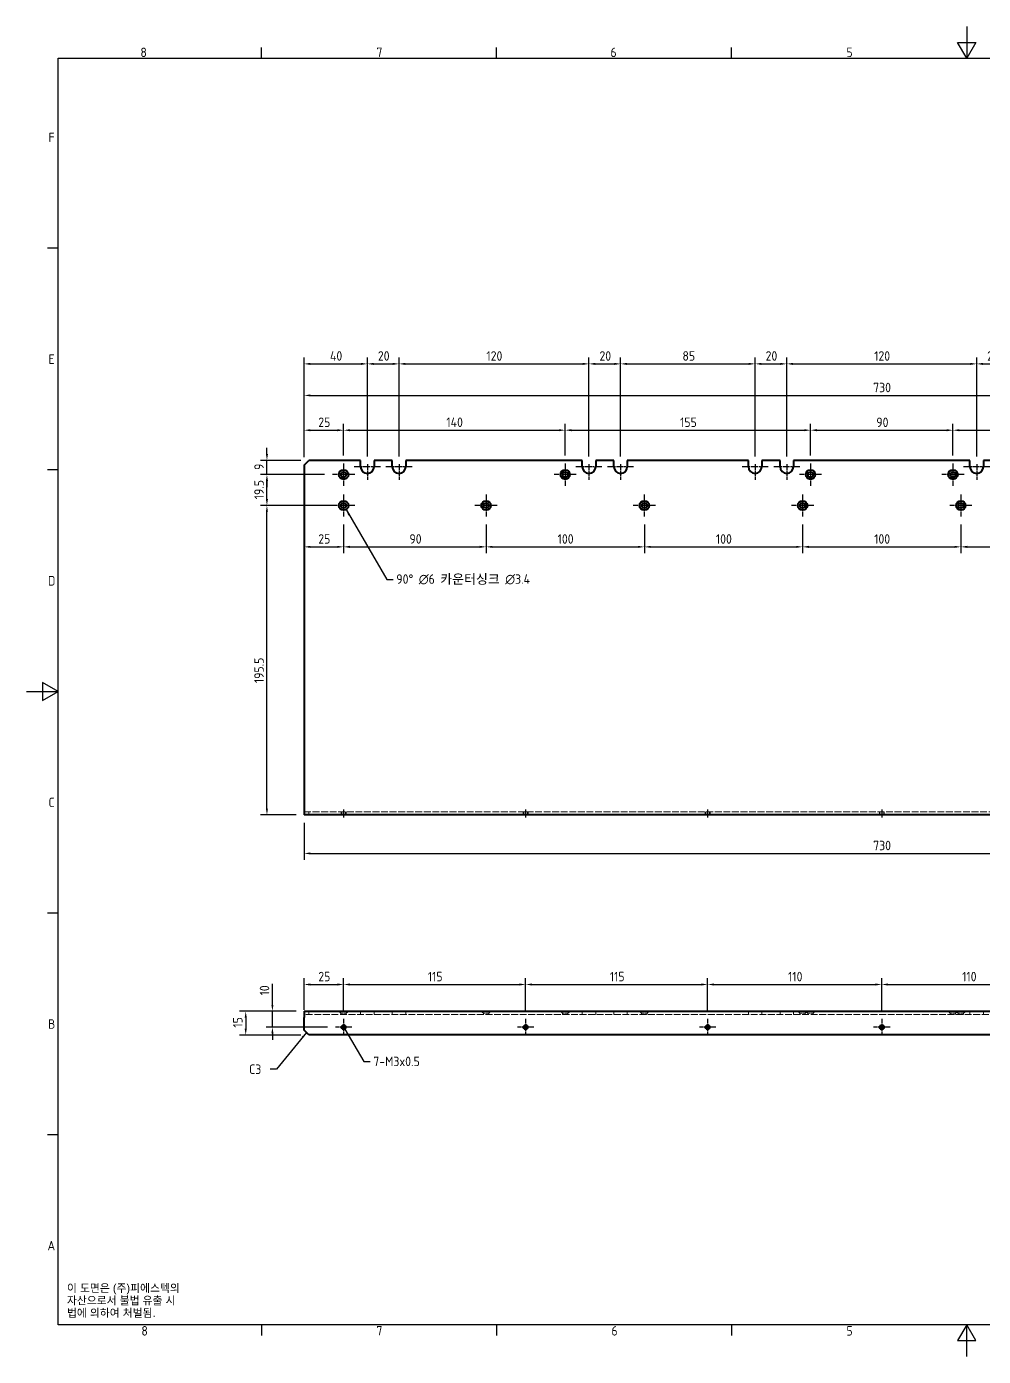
# Model space of a CAD drawing. Header units: millimetres. Extents: x 0 to 1188, y 0 to 840.
# Drawn here: x 0 to 605, y 0 to 840 of the extents above; entities that cross this region are included whole.
import ezdxf

# ---------------------------------------------------------------- set-up
doc = ezdxf.new("R2010")
doc.units = ezdxf.units.MM
doc.header["$LTSCALE"] = 2
doc.linetypes.add('CHAIN', pattern=[0.3543, 0.2362, -0.0295, 0.0591, -0.0295])
doc.linetypes.add('DASHED', pattern=[0.2067, 0.1654, -0.0413])
doc.layers.get('0').update_dxf_attribs({"color": 3, "lineweight": 25})
for name, color, linetype, lineweight in [('가려진 것(ISO)', 2, 'DASHED', 18), ('가시적인 것(ISO)', 3, 'Continuous', 40), ('가시적인 좁은 것(ISO)', 3, 'Continuous', 35), ('경계(ISO)', 7, 'Continuous', 25), ('기호(ISO)', 5, 'Continuous', 25), ('중심 표식(ISO)', 1, 'Continuous', 25), ('중심선(ISO)', 1, 'Continuous', 25), ('치수(ISO)', 2, 'Continuous', 25)]:
    doc.layers.add(name, color=color, linetype=linetype, lineweight=lineweight)
doc.styles.add('문자 텍스트_M2B', font='isocp.shx')
doc.styles.add('문자 텍스트_PSTEK_POSCO', font='isocp.shx')
doc.styles.add('치수 텍스트_PSTEK_POSCO', font='isocp.shx')
doc.dimstyles.new('치수_PSTEK_POSCO', dxfattribs={"dimscale": 2, "dimtxt": 3, "dimasz": 2, "dimexe": 2, "dimexo": 2.5, "dimgap": 1, "dimtad": 1, "dimrnd": 1e-08, "dimdsep": 46, "dimtxsty": '치수 텍스트_PSTEK_POSCO', "dimcen": 0.09, "dimdle": 10, "dimclrd": 7, "dimclre": 7, "dimclrt": 2, "dimadec": 1, "dimazin": 2, "dimtfac": 1, "dimtmove": 0, "dimatfit": 3, "dimfxl": 0, "dimtolj": 1, "dimlwd": -1, "dimlwe": -1, "dimarcsym": 0})
doc.dimstyles.new('치수_PSTEK_POSCO$7', dxfattribs={"dimscale": 2, "dimtxt": 3, "dimasz": 2, "dimexe": 2, "dimexo": 2.5, "dimgap": 1, "dimtad": 1, "dimrnd": 1e-08, "dimdsep": 46, "dimtxsty": '치수 텍스트_PSTEK_POSCO', "dimcen": 0.09, "dimdle": 10, "dimclrd": 7, "dimclre": 7, "dimclrt": 2, "dimadec": 1, "dimazin": 2, "dimtfac": 1, "dimtmove": 0, "dimatfit": 3, "dimfxl": 0, "dimtolj": 1, "dimlwd": -1, "dimlwe": -1, "dimarcsym": 0})

# ---------------------------------------------------------------- blocks, each defined once
blk = doc.blocks.new('경계 Default Border')
at = {"layer": '경계(ISO)'}
for p, q in [((74.25, 410), (74.25, 413.4)), ((148.5, 410), (148.5, 413.4)), ((222.75, 410), (222.75, 413.4)), ((10, 350), (6.6, 350)), ((10, 280), (6.6, 280)), ((10, 140), (6.6, 140)), ((10, 70), (6.6, 70)), ((74.25, 10), (74.25, 6.6)), ((148.5, 10), (148.5, 6.6)), ((222.75, 10), (222.75, 6.6))]:
    blk.add_line(p, q, dxfattribs=at)
at = {"layer": '경계(ISO)', "flags": 128}
for points in [[(297, 420), (297, 410), (294.11, 415), (299.89, 415), (297, 410)], [(10, 10), (10, 410), (584, 410), (584, 10), (10, 10)], [(0, 210), (10, 210), (5, 212.89), (5, 207.11), (10, 210)], [(297, 0), (297, 10), (294.11, 5), (299.89, 5), (297, 10)]]:
    blk.add_lwpolyline(points, dxfattribs=at)
at = {"layer": '경계(ISO)', "color": 2, "char_height": 3, "attachment_point": 7, "style": '문자 텍스트_M2B'}
for s, insert in [('8', (35.96, 410.37)), ('7', (110.52, 410.39)), ('6', (184.46, 410.37)), ('5', (259.02, 410.37)), ('F', (6.93, 383.5)), ('E', (6.93, 313.47)), ('D', (6.77, 243.47)), ('C', (6.93, 173.47)), ('B', (6.77, 103.47)), ('A', (6.6, 33.49)), ('8', (36.27, 6.57)), ('7', (110.52, 6.59)), ('6', (184.77, 6.57)), ('5', (259.02, 6.57))]:
    blk.add_mtext(s, dxfattribs=dict(at, insert=insert))
blk = doc.blocks.new('*D22')
at = {"layer": 'Defpoints', "color": 0, "transparency": 16777216}
for p in [(151.86, 537.5), (200.33, 537.5), (175.33, 342)]:
    blk.add_point(p, dxfattribs=at)
at = {"layer": '치수(ISO)', "color": 7, "transparency": 16777216}
for p, q in [((195.33, 537.5), (147.86, 537.5)), ((151.86, 346), (151.86, 533.5)), ((170.33, 342), (147.86, 342))]:
    blk.add_line(p, q, dxfattribs=at)
for points in [[(151.19, 533.5), (152.52, 533.5), (151.86, 537.5)], [(151.19, 346), (152.52, 346), (151.86, 342)]]:
    blk.add_solid(points, dxfattribs=at)
at = {"layer": '치수(ISO)', "color": 2, "transparency": 16777216, "insert": (146.86, 425.29), "char_height": 6, "attachment_point": 4, "rotation": 90, "style": '치수 텍스트_PSTEK_POSCO'}
blk.add_mtext('\\A1;195.5', dxfattribs=at)
blk = doc.blocks.new('*D23')
at = {"layer": 'Defpoints', "color": 0, "transparency": 16777216}
for p in [(151.86, 557), (193.33, 557), (200.33, 537.5)]:
    blk.add_point(p, dxfattribs=at)
at = {"layer": '치수(ISO)', "color": 7, "transparency": 16777216}
for p, q in [((188.33, 557), (147.86, 557)), ((151.86, 541.5), (151.86, 553)), ((195.33, 537.5), (147.86, 537.5))]:
    blk.add_line(p, q, dxfattribs=at)
for points in [[(151.19, 553), (152.52, 553), (151.86, 557)], [(151.19, 541.5), (152.52, 541.5), (151.86, 537.5)]]:
    blk.add_solid(points, dxfattribs=at)
at = {"layer": '치수(ISO)', "color": 2, "transparency": 16777216, "insert": (146.86, 541.43), "char_height": 6, "attachment_point": 4, "rotation": 90, "style": '치수 텍스트_PSTEK_POSCO'}
blk.add_mtext('\\A1;19.5', dxfattribs=at)
blk = doc.blocks.new('*D24')
at = {"layer": 'Defpoints', "color": 0, "transparency": 16777216}
for p in [(151.86, 566), (178.33, 566), (193.33, 557)]:
    blk.add_point(p, dxfattribs=at)
at = {"layer": '치수(ISO)', "color": 7, "transparency": 16777216}
for p, q in [((151.86, 570), (151.86, 574)), ((173.33, 566), (147.86, 566)), ((151.86, 557), (151.86, 566)), ((188.33, 557), (147.86, 557)), ((151.86, 553), (151.86, 549))]:
    blk.add_line(p, q, dxfattribs=at)
for points in [[(151.19, 570), (152.52, 570), (151.86, 566)], [(151.19, 553), (152.52, 553), (151.86, 557)]]:
    blk.add_solid(points, dxfattribs=at)
at = {"layer": '치수(ISO)', "color": 2, "transparency": 16777216, "insert": (146.86, 559.97), "char_height": 6, "attachment_point": 4, "rotation": 90, "style": '치수 텍스트_PSTEK_POSCO'}
blk.add_mtext('\\A1;9', dxfattribs=at)
blk = doc.blocks.new('*D25')
at = {"layer": 'Defpoints', "color": 0, "transparency": 16777216}
for p in [(200.33, 585.05), (175.33, 563), (200.33, 564)]:
    blk.add_point(p, dxfattribs=at)
at = {"layer": '치수(ISO)', "color": 7, "transparency": 16777216}
for p, q in [((175.33, 568), (175.33, 589.05)), ((200.33, 569), (200.33, 589.05)), ((179.33, 585.05), (196.33, 585.05))]:
    blk.add_line(p, q, dxfattribs=at)
for points in [[(179.33, 585.71), (179.33, 584.38), (175.33, 585.05)], [(196.33, 585.71), (196.33, 584.38), (200.33, 585.05)]]:
    blk.add_solid(points, dxfattribs=at)
at = {"layer": '치수(ISO)', "color": 2, "transparency": 16777216, "insert": (184.31, 590.05), "char_height": 6, "attachment_point": 4, "style": '치수 텍스트_PSTEK_POSCO'}
blk.add_mtext('\\A1;25', dxfattribs=at)
blk = doc.blocks.new('*D26')
at = {"layer": 'Defpoints', "color": 0, "transparency": 16777216}
for p in [(340.33, 585.05), (200.33, 564), (340.33, 564)]:
    blk.add_point(p, dxfattribs=at)
at = {"layer": '치수(ISO)', "color": 7, "transparency": 16777216}
for p, q in [((200.33, 569), (200.33, 589.05)), ((340.33, 569), (340.33, 589.05)), ((204.33, 585.05), (336.33, 585.05))]:
    blk.add_line(p, q, dxfattribs=at)
for points in [[(204.33, 585.71), (204.33, 584.38), (200.33, 585.05)], [(336.33, 585.71), (336.33, 584.38), (340.33, 585.05)]]:
    blk.add_solid(points, dxfattribs=at)
at = {"layer": '치수(ISO)', "color": 2, "transparency": 16777216, "insert": (265.25, 590.05), "char_height": 6, "attachment_point": 4, "style": '치수 텍스트_PSTEK_POSCO'}
blk.add_mtext('\\A1;140', dxfattribs=at)
blk = doc.blocks.new('*D27')
at = {"layer": 'Defpoints', "color": 0, "transparency": 16777216}
for p in [(495.33, 585.05), (340.33, 564), (495.33, 564)]:
    blk.add_point(p, dxfattribs=at)
at = {"layer": '치수(ISO)', "color": 7, "transparency": 16777216}
for p, q in [((340.33, 569), (340.33, 589.05)), ((495.33, 569), (495.33, 589.05)), ((344.33, 585.05), (491.33, 585.05))]:
    blk.add_line(p, q, dxfattribs=at)
for points in [[(344.33, 585.71), (344.33, 584.38), (340.33, 585.05)], [(491.33, 585.71), (491.33, 584.38), (495.33, 585.05)]]:
    blk.add_solid(points, dxfattribs=at)
at = {"layer": '치수(ISO)', "color": 2, "transparency": 16777216, "insert": (412.92, 590.05), "char_height": 6, "attachment_point": 4, "style": '치수 텍스트_PSTEK_POSCO'}
blk.add_mtext('\\A1;155', dxfattribs=at)
blk = doc.blocks.new('*D28')
at = {"layer": 'Defpoints', "color": 0, "transparency": 16777216}
for p in [(585.33, 585.05), (495.33, 564), (585.33, 564)]:
    blk.add_point(p, dxfattribs=at)
at = {"layer": '치수(ISO)', "color": 7, "transparency": 16777216}
for p, q in [((495.33, 569), (495.33, 589.05)), ((585.33, 569), (585.33, 589.05)), ((499.33, 585.05), (581.33, 585.05))]:
    blk.add_line(p, q, dxfattribs=at)
for points in [[(499.33, 585.71), (499.33, 584.38), (495.33, 585.05)], [(581.33, 585.71), (581.33, 584.38), (585.33, 585.05)]]:
    blk.add_solid(points, dxfattribs=at)
at = {"layer": '치수(ISO)', "color": 2, "transparency": 16777216, "insert": (536.92, 590.05), "char_height": 6, "attachment_point": 4, "style": '치수 텍스트_PSTEK_POSCO'}
blk.add_mtext('\\A1;90', dxfattribs=at)
blk = doc.blocks.new('*D29')
at = {"layer": 'Defpoints', "color": 0, "transparency": 16777216}
for p in [(740.33, 585.05), (585.33, 564), (740.33, 564)]:
    blk.add_point(p, dxfattribs=at)
at = {"layer": '치수(ISO)', "color": 7, "transparency": 16777216}
for p, q in [((585.33, 569), (585.33, 589.05)), ((740.33, 569), (740.33, 589.05)), ((589.33, 585.05), (736.33, 585.05))]:
    blk.add_line(p, q, dxfattribs=at)
for points in [[(589.33, 585.71), (589.33, 584.38), (585.33, 585.05)], [(736.33, 585.71), (736.33, 584.38), (740.33, 585.05)]]:
    blk.add_solid(points, dxfattribs=at)
at = {"layer": '치수(ISO)', "color": 2, "transparency": 16777216, "insert": (657.92, 590.05), "char_height": 6, "attachment_point": 4, "style": '치수 텍스트_PSTEK_POSCO'}
blk.add_mtext('\\A1;155', dxfattribs=at)
blk = doc.blocks.new('*D32')
at = {"layer": 'Defpoints', "color": 0, "transparency": 16777216}
for p in [(175.33, 563), (200.33, 530.5), (200.33, 511.36)]:
    blk.add_point(p, dxfattribs=at)
at = {"layer": '치수(ISO)', "color": 7, "transparency": 16777216}
for p, q in [((200.33, 525.5), (200.33, 507.36)), ((179.33, 511.36), (196.33, 511.36))]:
    blk.add_line(p, q, dxfattribs=at)
for points in [[(179.33, 512.03), (179.33, 510.7), (175.33, 511.36)], [(196.33, 512.03), (196.33, 510.7), (200.33, 511.36)]]:
    blk.add_solid(points, dxfattribs=at)
at = {"layer": '치수(ISO)', "color": 2, "transparency": 16777216, "insert": (184.31, 516.36), "char_height": 6, "attachment_point": 4, "style": '치수 텍스트_PSTEK_POSCO'}
blk.add_mtext('\\A1;25', dxfattribs=at)
blk = doc.blocks.new('*D33')
at = {"layer": 'Defpoints', "color": 0, "transparency": 16777216}
for p in [(200.33, 530.5), (290.33, 530.5), (290.33, 511.36)]:
    blk.add_point(p, dxfattribs=at)
at = {"layer": '치수(ISO)', "color": 7, "transparency": 16777216}
for p, q in [((200.33, 525.5), (200.33, 507.36)), ((290.33, 525.5), (290.33, 507.36)), ((204.33, 511.36), (286.33, 511.36))]:
    blk.add_line(p, q, dxfattribs=at)
for points in [[(204.33, 512.03), (204.33, 510.7), (200.33, 511.36)], [(286.33, 512.03), (286.33, 510.7), (290.33, 511.36)]]:
    blk.add_solid(points, dxfattribs=at)
at = {"layer": '치수(ISO)', "color": 2, "transparency": 16777216, "insert": (241.92, 516.36), "char_height": 6, "attachment_point": 4, "style": '치수 텍스트_PSTEK_POSCO'}
blk.add_mtext('\\A1;90', dxfattribs=at)
blk = doc.blocks.new('*D34')
at = {"layer": 'Defpoints', "color": 0, "transparency": 16777216}
for p in [(290.33, 530.5), (390.33, 530.5), (390.33, 511.36)]:
    blk.add_point(p, dxfattribs=at)
at = {"layer": '치수(ISO)', "color": 7, "transparency": 16777216}
for p, q in [((290.33, 525.5), (290.33, 507.36)), ((390.33, 525.5), (390.33, 507.36)), ((294.33, 511.36), (386.33, 511.36))]:
    blk.add_line(p, q, dxfattribs=at)
for points in [[(294.33, 512.03), (294.33, 510.7), (290.33, 511.36)], [(386.33, 512.03), (386.33, 510.7), (390.33, 511.36)]]:
    blk.add_solid(points, dxfattribs=at)
at = {"layer": '치수(ISO)', "color": 2, "transparency": 16777216, "insert": (335.55, 516.36), "char_height": 6, "attachment_point": 4, "style": '치수 텍스트_PSTEK_POSCO'}
blk.add_mtext('\\A1;100', dxfattribs=at)
blk = doc.blocks.new('*D35')
at = {"layer": 'Defpoints', "color": 0, "transparency": 16777216}
for p in [(390.33, 530.5), (490.33, 530.5), (490.33, 511.36)]:
    blk.add_point(p, dxfattribs=at)
at = {"layer": '치수(ISO)', "color": 7, "transparency": 16777216}
for p, q in [((390.33, 525.5), (390.33, 507.36)), ((490.33, 525.5), (490.33, 507.36)), ((394.33, 511.36), (486.33, 511.36))]:
    blk.add_line(p, q, dxfattribs=at)
for points in [[(394.33, 512.03), (394.33, 510.7), (390.33, 511.36)], [(486.33, 512.03), (486.33, 510.7), (490.33, 511.36)]]:
    blk.add_solid(points, dxfattribs=at)
at = {"layer": '치수(ISO)', "color": 2, "transparency": 16777216, "insert": (435.55, 516.36), "char_height": 6, "attachment_point": 4, "style": '치수 텍스트_PSTEK_POSCO'}
blk.add_mtext('\\A1;100', dxfattribs=at)
blk = doc.blocks.new('*D36')
at = {"layer": 'Defpoints', "color": 0, "transparency": 16777216}
for p in [(490.33, 530.5), (590.33, 530.5), (590.33, 511.36)]:
    blk.add_point(p, dxfattribs=at)
at = {"layer": '치수(ISO)', "color": 7, "transparency": 16777216}
for p, q in [((490.33, 525.5), (490.33, 507.36)), ((590.33, 525.5), (590.33, 507.36)), ((494.33, 511.36), (586.33, 511.36))]:
    blk.add_line(p, q, dxfattribs=at)
for points in [[(494.33, 512.03), (494.33, 510.7), (490.33, 511.36)], [(586.33, 512.03), (586.33, 510.7), (590.33, 511.36)]]:
    blk.add_solid(points, dxfattribs=at)
at = {"layer": '치수(ISO)', "color": 2, "transparency": 16777216, "insert": (535.55, 516.36), "char_height": 6, "attachment_point": 4, "style": '치수 텍스트_PSTEK_POSCO'}
blk.add_mtext('\\A1;100', dxfattribs=at)
blk = doc.blocks.new('*D37')
at = {"layer": 'Defpoints', "color": 0, "transparency": 16777216}
for p in [(590.33, 530.5), (690.33, 530.5), (690.33, 511.36)]:
    blk.add_point(p, dxfattribs=at)
at = {"layer": '치수(ISO)', "color": 7, "transparency": 16777216}
for p, q in [((590.33, 525.5), (590.33, 507.36)), ((690.33, 525.5), (690.33, 507.36)), ((594.33, 511.36), (686.33, 511.36))]:
    blk.add_line(p, q, dxfattribs=at)
for points in [[(594.33, 512.03), (594.33, 510.7), (590.33, 511.36)], [(686.33, 512.03), (686.33, 510.7), (690.33, 511.36)]]:
    blk.add_solid(points, dxfattribs=at)
at = {"layer": '치수(ISO)', "color": 2, "transparency": 16777216, "insert": (635.55, 516.36), "char_height": 6, "attachment_point": 4, "style": '치수 텍스트_PSTEK_POSCO'}
blk.add_mtext('\\A1;100', dxfattribs=at)
blk = doc.blocks.new('*D42')
at = {"layer": 'Defpoints', "color": 0, "transparency": 16777216}
for p in [(905.33, 607.03), (175.33, 563), (905.33, 563)]:
    blk.add_point(p, dxfattribs=at)
at = {"layer": '치수(ISO)', "color": 7, "transparency": 16777216}
for p, q in [((175.33, 568), (175.33, 611.03)), ((179.33, 607.03), (901.33, 607.03)), ((905.33, 568), (905.33, 611.03))]:
    blk.add_line(p, q, dxfattribs=at)
for points in [[(179.33, 607.7), (179.33, 606.37), (175.33, 607.03)], [(901.33, 607.7), (901.33, 606.37), (905.33, 607.03)]]:
    blk.add_solid(points, dxfattribs=at)
at = {"layer": '치수(ISO)', "color": 2, "transparency": 16777216, "insert": (534.93, 612.03), "char_height": 6, "attachment_point": 4, "style": '치수 텍스트_PSTEK_POSCO'}
blk.add_mtext('\\A1;730', dxfattribs=at)
blk = doc.blocks.new('*D43')
at = {"layer": 'Defpoints', "color": 0, "transparency": 16777216}
for p in [(200.33, 234.93), (175.33, 214.02), (200.33, 213.25)]:
    blk.add_point(p, dxfattribs=at)
at = {"layer": '치수(ISO)', "color": 7, "transparency": 16777216}
for p, q in [((175.33, 219.02), (175.33, 238.93)), ((200.33, 218.25), (200.33, 238.93)), ((179.33, 234.93), (196.33, 234.93))]:
    blk.add_line(p, q, dxfattribs=at)
for points in [[(179.33, 235.59), (179.33, 234.26), (175.33, 234.93)], [(196.33, 235.59), (196.33, 234.26), (200.33, 234.93)]]:
    blk.add_solid(points, dxfattribs=at)
at = {"layer": '치수(ISO)', "color": 2, "transparency": 16777216, "insert": (184.31, 239.93), "char_height": 6, "attachment_point": 4, "style": '치수 텍스트_PSTEK_POSCO'}
blk.add_mtext('\\A1;25', dxfattribs=at)
blk = doc.blocks.new('*D44')
at = {"layer": 'Defpoints', "color": 0, "transparency": 16777216}
for p in [(315.33, 234.93), (200.33, 213.25), (315.33, 213.25)]:
    blk.add_point(p, dxfattribs=at)
at = {"layer": '치수(ISO)', "color": 7, "transparency": 16777216}
for p, q in [((200.33, 218.25), (200.33, 238.93)), ((315.33, 218.25), (315.33, 238.93)), ((204.33, 234.93), (311.33, 234.93))]:
    blk.add_line(p, q, dxfattribs=at)
for points in [[(204.33, 235.59), (204.33, 234.26), (200.33, 234.93)], [(311.33, 235.59), (311.33, 234.26), (315.33, 234.93)]]:
    blk.add_solid(points, dxfattribs=at)
at = {"layer": '치수(ISO)', "color": 2, "transparency": 16777216, "insert": (253.52, 239.93), "char_height": 6, "attachment_point": 4, "style": '치수 텍스트_PSTEK_POSCO'}
blk.add_mtext('\\A1;115', dxfattribs=at)
blk = doc.blocks.new('*D45')
at = {"layer": 'Defpoints', "color": 0, "transparency": 16777216}
for p in [(430.33, 234.93), (315.33, 213.25), (430.33, 213.25)]:
    blk.add_point(p, dxfattribs=at)
at = {"layer": '치수(ISO)', "color": 7, "transparency": 16777216}
for p, q in [((315.33, 218.25), (315.33, 238.93)), ((430.33, 218.25), (430.33, 238.93)), ((319.33, 234.93), (426.33, 234.93))]:
    blk.add_line(p, q, dxfattribs=at)
for points in [[(319.33, 235.59), (319.33, 234.26), (315.33, 234.93)], [(426.33, 235.59), (426.33, 234.26), (430.33, 234.93)]]:
    blk.add_solid(points, dxfattribs=at)
at = {"layer": '치수(ISO)', "color": 2, "transparency": 16777216, "insert": (368.52, 239.93), "char_height": 6, "attachment_point": 4, "style": '치수 텍스트_PSTEK_POSCO'}
blk.add_mtext('\\A1;115', dxfattribs=at)
blk = doc.blocks.new('*D46')
at = {"layer": 'Defpoints', "color": 0, "transparency": 16777216}
for p in [(540.33, 234.93), (430.33, 213.25), (540.33, 213.25)]:
    blk.add_point(p, dxfattribs=at)
at = {"layer": '치수(ISO)', "color": 7, "transparency": 16777216}
for p, q in [((430.33, 218.25), (430.33, 238.93)), ((540.33, 218.25), (540.33, 238.93)), ((434.33, 234.93), (536.33, 234.93))]:
    blk.add_line(p, q, dxfattribs=at)
for points in [[(434.33, 235.59), (434.33, 234.26), (430.33, 234.93)], [(536.33, 235.59), (536.33, 234.26), (540.33, 234.93)]]:
    blk.add_solid(points, dxfattribs=at)
at = {"layer": '치수(ISO)', "color": 2, "transparency": 16777216, "insert": (481.15, 239.93), "char_height": 6, "attachment_point": 4, "style": '치수 텍스트_PSTEK_POSCO'}
blk.add_mtext('\\A1;110', dxfattribs=at)
blk = doc.blocks.new('*D47')
at = {"layer": 'Defpoints', "color": 0, "transparency": 16777216}
for p in [(650.33, 234.93), (540.33, 213.25), (650.33, 213.25)]:
    blk.add_point(p, dxfattribs=at)
at = {"layer": '치수(ISO)', "color": 7, "transparency": 16777216}
for p, q in [((540.33, 218.25), (540.33, 238.93)), ((650.33, 218.25), (650.33, 238.93)), ((544.33, 234.93), (646.33, 234.93))]:
    blk.add_line(p, q, dxfattribs=at)
for points in [[(544.33, 235.59), (544.33, 234.26), (540.33, 234.93)], [(646.33, 235.59), (646.33, 234.26), (650.33, 234.93)]]:
    blk.add_solid(points, dxfattribs=at)
at = {"layer": '치수(ISO)', "color": 2, "transparency": 16777216, "insert": (591.15, 239.93), "char_height": 6, "attachment_point": 4, "style": '치수 텍스트_PSTEK_POSCO'}
blk.add_mtext('\\A1;110', dxfattribs=at)
blk = doc.blocks.new('*D51')
at = {"layer": 'Defpoints', "color": 0, "transparency": 16777216}
for p in [(155.33, 218.02), (175.33, 218.02), (195.1, 208.02)]:
    blk.add_point(p, dxfattribs=at)
at = {"layer": '치수(ISO)', "color": 7, "transparency": 16777216}
for p, q in [((155.33, 222.02), (155.33, 235.43)), ((170.33, 218.02), (151.33, 218.02)), ((155.33, 208.02), (155.33, 218.02)), ((190.1, 208.02), (151.33, 208.02)), ((155.33, 204.02), (155.33, 200.02))]:
    blk.add_line(p, q, dxfattribs=at)
for points in [[(154.66, 222.02), (156, 222.02), (155.33, 218.02)], [(154.66, 204.02), (156, 204.02), (155.33, 208.02)]]:
    blk.add_solid(points, dxfattribs=at)
at = {"layer": '치수(ISO)', "color": 2, "transparency": 16777216, "insert": (150.33, 228.02), "char_height": 6, "attachment_point": 4, "rotation": 90, "style": '치수 텍스트_PSTEK_POSCO'}
blk.add_mtext('\\A1;10', dxfattribs=at)
blk = doc.blocks.new('*D52')
at = {"layer": 'Defpoints', "color": 0, "transparency": 16777216}
for p in [(175.33, 218.02), (138.46, 203.02), (178.33, 203.02)]:
    blk.add_point(p, dxfattribs=at)
at = {"layer": '치수(ISO)', "color": 7, "transparency": 16777216}
for p, q in [((170.33, 218.02), (134.46, 218.02)), ((138.46, 214.02), (138.46, 207.02)), ((173.33, 203.02), (134.46, 203.02))]:
    blk.add_line(p, q, dxfattribs=at)
for points in [[(137.79, 214.02), (139.12, 214.02), (138.46, 218.02)], [(137.79, 207.02), (139.12, 207.02), (138.46, 203.02)]]:
    blk.add_solid(points, dxfattribs=at)
at = {"layer": '치수(ISO)', "color": 2, "transparency": 16777216, "insert": (133.46, 207.7), "char_height": 6, "attachment_point": 4, "rotation": 90, "style": '치수 텍스트_PSTEK_POSCO'}
blk.add_mtext('\\A1;15', dxfattribs=at)
blk = doc.blocks.new('*D54')
at = {"layer": 'Defpoints', "color": 0, "transparency": 16777216}
for p in [(215.33, 626.95), (175.33, 563), (215.33, 563.5)]:
    blk.add_point(p, dxfattribs=at)
at = {"layer": '치수(ISO)', "color": 7, "transparency": 16777216}
for p, q in [((175.33, 568), (175.33, 630.95)), ((215.33, 568.5), (215.33, 630.95)), ((179.33, 626.95), (211.33, 626.95))]:
    blk.add_line(p, q, dxfattribs=at)
for points in [[(179.33, 627.61), (179.33, 626.28), (175.33, 626.95)], [(211.33, 627.61), (211.33, 626.28), (215.33, 626.95)]]:
    blk.add_solid(points, dxfattribs=at)
at = {"layer": '치수(ISO)', "color": 2, "transparency": 16777216, "insert": (191.71, 631.95), "char_height": 6, "attachment_point": 4, "style": '치수 텍스트_PSTEK_POSCO'}
blk.add_mtext('\\A1;40', dxfattribs=at)
blk = doc.blocks.new('*D55')
at = {"layer": 'Defpoints', "color": 0, "transparency": 16777216}
for p in [(235.33, 626.95), (215.33, 563.5), (235.33, 563.5)]:
    blk.add_point(p, dxfattribs=at)
at = {"layer": '치수(ISO)', "color": 7, "transparency": 16777216}
for p, q in [((215.33, 568.5), (215.33, 630.95)), ((235.33, 568.5), (235.33, 630.95)), ((219.33, 626.95), (231.33, 626.95))]:
    blk.add_line(p, q, dxfattribs=at)
for points in [[(219.33, 627.61), (219.33, 626.28), (215.33, 626.95)], [(231.33, 627.61), (231.33, 626.28), (235.33, 626.95)]]:
    blk.add_solid(points, dxfattribs=at)
at = {"layer": '치수(ISO)', "color": 2, "transparency": 16777216, "insert": (221.97, 631.95), "char_height": 6, "attachment_point": 4, "style": '치수 텍스트_PSTEK_POSCO'}
blk.add_mtext('\\A1;20', dxfattribs=at)
blk = doc.blocks.new('*D56')
at = {"layer": 'Defpoints', "color": 0, "transparency": 16777216}
for p in [(355.33, 626.95), (235.33, 563.5), (355.33, 563.5)]:
    blk.add_point(p, dxfattribs=at)
at = {"layer": '치수(ISO)', "color": 7, "transparency": 16777216}
for p, q in [((235.33, 568.5), (235.33, 630.95)), ((355.33, 568.5), (355.33, 630.95)), ((239.33, 626.95), (351.33, 626.95))]:
    blk.add_line(p, q, dxfattribs=at)
for points in [[(239.33, 627.61), (239.33, 626.28), (235.33, 626.95)], [(351.33, 627.61), (351.33, 626.28), (355.33, 626.95)]]:
    blk.add_solid(points, dxfattribs=at)
at = {"layer": '치수(ISO)', "color": 2, "transparency": 16777216, "insert": (290.55, 631.95), "char_height": 6, "attachment_point": 4, "style": '치수 텍스트_PSTEK_POSCO'}
blk.add_mtext('\\A1;120', dxfattribs=at)
blk = doc.blocks.new('*D57')
at = {"layer": 'Defpoints', "color": 0, "transparency": 16777216}
for p in [(375.33, 626.95), (355.33, 563.5), (375.33, 563.5)]:
    blk.add_point(p, dxfattribs=at)
at = {"layer": '치수(ISO)', "color": 7, "transparency": 16777216}
for p, q in [((355.33, 568.5), (355.33, 630.95)), ((375.33, 568.5), (375.33, 630.95)), ((359.33, 626.95), (371.33, 626.95))]:
    blk.add_line(p, q, dxfattribs=at)
for points in [[(359.33, 627.61), (359.33, 626.28), (355.33, 626.95)], [(371.33, 627.61), (371.33, 626.28), (375.33, 626.95)]]:
    blk.add_solid(points, dxfattribs=at)
at = {"layer": '치수(ISO)', "color": 2, "transparency": 16777216, "insert": (361.97, 631.95), "char_height": 6, "attachment_point": 4, "style": '치수 텍스트_PSTEK_POSCO'}
blk.add_mtext('\\A1;20', dxfattribs=at)
blk = doc.blocks.new('*D58')
at = {"layer": 'Defpoints', "color": 0, "transparency": 16777216}
for p in [(460.33, 626.95), (375.33, 563.5), (460.33, 563.5)]:
    blk.add_point(p, dxfattribs=at)
at = {"layer": '치수(ISO)', "color": 7, "transparency": 16777216}
for p, q in [((375.33, 568.5), (375.33, 630.95)), ((460.33, 568.5), (460.33, 630.95)), ((379.33, 626.95), (456.33, 626.95))]:
    blk.add_line(p, q, dxfattribs=at)
for points in [[(379.33, 627.61), (379.33, 626.28), (375.33, 626.95)], [(456.33, 627.61), (456.33, 626.28), (460.33, 626.95)]]:
    blk.add_solid(points, dxfattribs=at)
at = {"layer": '치수(ISO)', "color": 2, "transparency": 16777216, "insert": (414.42, 631.95), "char_height": 6, "attachment_point": 4, "style": '치수 텍스트_PSTEK_POSCO'}
blk.add_mtext('\\A1;85', dxfattribs=at)
blk = doc.blocks.new('*D59')
at = {"layer": 'Defpoints', "color": 0, "transparency": 16777216}
for p in [(480.33, 626.95), (460.33, 563.5), (480.33, 563.5)]:
    blk.add_point(p, dxfattribs=at)
at = {"layer": '치수(ISO)', "color": 7, "transparency": 16777216}
for p, q in [((460.33, 568.5), (460.33, 630.95)), ((480.33, 568.5), (480.33, 630.95)), ((464.33, 626.95), (476.33, 626.95))]:
    blk.add_line(p, q, dxfattribs=at)
for points in [[(464.33, 627.61), (464.33, 626.28), (460.33, 626.95)], [(476.33, 627.61), (476.33, 626.28), (480.33, 626.95)]]:
    blk.add_solid(points, dxfattribs=at)
at = {"layer": '치수(ISO)', "color": 2, "transparency": 16777216, "insert": (466.97, 631.95), "char_height": 6, "attachment_point": 4, "style": '치수 텍스트_PSTEK_POSCO'}
blk.add_mtext('\\A1;20', dxfattribs=at)
blk = doc.blocks.new('*D60')
at = {"layer": 'Defpoints', "color": 0, "transparency": 16777216}
for p in [(600.33, 626.95), (480.33, 563.5), (600.33, 563.5)]:
    blk.add_point(p, dxfattribs=at)
at = {"layer": '치수(ISO)', "color": 7, "transparency": 16777216}
for p, q in [((480.33, 568.5), (480.33, 630.95)), ((600.33, 568.5), (600.33, 630.95)), ((484.33, 626.95), (596.33, 626.95))]:
    blk.add_line(p, q, dxfattribs=at)
for points in [[(484.33, 627.61), (484.33, 626.28), (480.33, 626.95)], [(596.33, 627.61), (596.33, 626.28), (600.33, 626.95)]]:
    blk.add_solid(points, dxfattribs=at)
at = {"layer": '치수(ISO)', "color": 2, "transparency": 16777216, "insert": (535.55, 631.95), "char_height": 6, "attachment_point": 4, "style": '치수 텍스트_PSTEK_POSCO'}
blk.add_mtext('\\A1;120', dxfattribs=at)
blk = doc.blocks.new('*D61')
at = {"layer": 'Defpoints', "color": 0, "transparency": 16777216}
for p in [(620.33, 626.95), (600.33, 563.5), (620.33, 563.5)]:
    blk.add_point(p, dxfattribs=at)
at = {"layer": '치수(ISO)', "color": 7, "transparency": 16777216}
for p, q in [((600.33, 568.5), (600.33, 630.95)), ((620.33, 568.5), (620.33, 630.95)), ((604.33, 626.95), (616.33, 626.95))]:
    blk.add_line(p, q, dxfattribs=at)
for points in [[(604.33, 627.61), (604.33, 626.28), (600.33, 626.95)], [(616.33, 627.61), (616.33, 626.28), (620.33, 626.95)]]:
    blk.add_solid(points, dxfattribs=at)
at = {"layer": '치수(ISO)', "color": 2, "transparency": 16777216, "insert": (606.97, 631.95), "char_height": 6, "attachment_point": 4, "style": '치수 텍스트_PSTEK_POSCO'}
blk.add_mtext('\\A1;20', dxfattribs=at)
blk = doc.blocks.new('*D67')
at = {"layer": 'Defpoints', "color": 0, "transparency": 16777216}
for p in [(175.33, 342), (905.33, 342), (905.33, 317.72)]:
    blk.add_point(p, dxfattribs=at)
at = {"layer": '치수(ISO)', "color": 7, "transparency": 16777216}
for p, q in [((175.33, 337), (175.33, 313.72)), ((905.33, 337), (905.33, 313.72)), ((179.33, 317.72), (901.33, 317.72))]:
    blk.add_line(p, q, dxfattribs=at)
for points in [[(179.33, 318.39), (179.33, 317.05), (175.33, 317.72)], [(901.33, 318.39), (901.33, 317.05), (905.33, 317.72)]]:
    blk.add_solid(points, dxfattribs=at)
at = {"layer": '치수(ISO)', "color": 2, "transparency": 16777216, "insert": (534.93, 322.72), "char_height": 6, "attachment_point": 4, "style": '치수 텍스트_PSTEK_POSCO'}
blk.add_mtext('\\A1;730', dxfattribs=at)

msp = doc.modelspace()

# ---------------------------------------------------------------- linework, layer by layer
at = {"layer": '가려진 것(ISO)', "ltscale": 13.080328}
for p, q in [((175.328, 344), (905.328, 344)), ((905.328, 216.024), (175.328, 216.024))]:
    msp.add_line(p, q, dxfattribs=at)
at = {"layer": '가려진 것(ISO)', "ltscale": 1.904597}
for p, q in [((178.328, 344), (178.328, 342)), ((198.828, 344), (198.828, 342)), ((199.099, 344), (199.099, 342)), ((201.558, 344), (201.558, 342)), ((201.828, 342), (201.828, 344)), ((313.828, 344), (313.828, 342)), ((314.099, 344), (314.099, 342)), ((316.558, 344), (316.558, 342)), ((316.828, 342), (316.828, 344)), ((428.828, 344), (428.828, 342)), ((429.099, 344), (429.099, 342)), ((431.558, 344), (431.558, 342)), ((431.828, 342), (431.828, 344)), ((538.828, 344), (538.828, 342)), ((539.099, 344), (539.099, 342)), ((541.558, 344), (541.558, 342)), ((541.828, 342), (541.828, 344)), ((178.328, 218.024), (178.328, 216.024)), ((211.078, 218.024), (211.078, 216.024)), ((219.578, 218.024), (219.578, 216.024)), ((231.078, 218.024), (231.078, 216.024)), ((239.578, 218.024), (239.578, 216.024)), ((351.078, 218.024), (351.078, 216.024)), ((359.578, 218.024), (359.578, 216.024)), ((371.078, 218.024), (371.078, 216.024)), ((379.578, 218.024), (379.578, 216.024)), ((456.078, 218.024), (456.078, 216.024)), ((464.578, 218.024), (464.578, 216.024)), ((476.078, 218.024), (476.078, 216.024)), ((484.578, 218.024), (484.578, 216.024)), ((596.078, 218.024), (596.078, 216.024)), ((604.578, 218.024), (604.578, 216.024))]:
    msp.add_line(p, q, dxfattribs=at)
at = {"layer": '가려진 것(ISO)', "ltscale": 1.750771}
for p, q in [((198.628, 216.724), (197.328, 218.024)), ((202.028, 216.724), (203.328, 218.024)), ((288.628, 216.724), (287.328, 218.024)), ((292.028, 216.724), (293.328, 218.024)), ((338.628, 216.724), (337.328, 218.024)), ((342.028, 216.724), (343.328, 218.024)), ((388.628, 216.724), (387.328, 218.024)), ((392.028, 216.724), (393.328, 218.024)), ((488.628, 216.724), (487.328, 218.024)), ((492.028, 216.724), (493.328, 218.024)), ((493.628, 216.724), (492.328, 218.024)), ((497.028, 216.724), (498.328, 218.024)), ((583.628, 216.724), (582.328, 218.024)), ((587.028, 216.724), (588.328, 218.024)), ((588.628, 216.724), (587.328, 218.024)), ((592.028, 216.724), (593.328, 218.024))]:
    msp.add_line(p, q, dxfattribs=at)
at = {"layer": '가려진 것(ISO)', "ltscale": 5.086114}
for p, q in [((202.028, 216.724), (198.628, 216.724)), ((292.028, 216.724), (288.628, 216.724)), ((342.028, 216.724), (338.628, 216.724)), ((392.028, 216.724), (388.628, 216.724)), ((492.028, 216.724), (488.628, 216.724)), ((497.028, 216.724), (493.628, 216.724)), ((587.028, 216.724), (583.628, 216.724)), ((592.028, 216.724), (588.628, 216.724))]:
    msp.add_line(p, q, dxfattribs=at)
at = {"layer": '가려진 것(ISO)', "ltscale": 0.666544}
for p, q in [((198.628, 216.024), (198.628, 216.724)), ((202.028, 216.024), (202.028, 216.724)), ((288.628, 216.024), (288.628, 216.724)), ((292.028, 216.024), (292.028, 216.724)), ((338.628, 216.024), (338.628, 216.724)), ((342.028, 216.024), (342.028, 216.724)), ((388.628, 216.024), (388.628, 216.724)), ((392.028, 216.024), (392.028, 216.724)), ((488.628, 216.024), (488.628, 216.724)), ((492.028, 216.024), (492.028, 216.724)), ((493.628, 216.024), (493.628, 216.724)), ((497.028, 216.024), (497.028, 216.724)), ((583.628, 216.024), (583.628, 216.724)), ((587.028, 216.024), (587.028, 216.724)), ((588.628, 216.024), (588.628, 216.724)), ((592.028, 216.024), (592.028, 216.724))]:
    msp.add_line(p, q, dxfattribs=at)
at = {"layer": '가시적인 것(ISO)'}
for p, q in [((175.328, 563), (178.328, 566)), ((175.328, 563), (175.328, 346)), ((211.078, 566), (178.328, 566)), ((211.078, 562), (211.078, 566)), ((219.578, 566), (219.578, 562)), ((231.078, 566), (219.578, 566)), ((231.078, 562), (231.078, 566)), ((239.578, 566), (239.578, 562)), ((351.078, 566), (239.578, 566)), ((351.078, 562), (351.078, 566)), ((359.578, 566), (359.578, 562)), ((371.078, 566), (359.578, 566)), ((371.078, 562), (371.078, 566)), ((379.578, 566), (379.578, 562)), ((456.078, 566), (379.578, 566)), ((456.078, 562), (456.078, 566)), ((464.578, 566), (464.578, 562)), ((476.078, 566), (464.578, 566)), ((476.078, 562), (476.078, 566)), ((484.578, 566), (484.578, 562)), ((596.078, 566), (484.578, 566)), ((596.078, 562), (596.078, 566)), ((604.578, 566), (604.578, 562)), ((616.078, 566), (604.578, 566)), ((175.328, 346), (175.328, 342)), ((905.328, 342), (175.328, 342)), ((175.328, 218.024), (905.328, 218.024)), ((175.328, 218.024), (175.328, 214.024)), ((175.328, 206.024), (175.328, 214.024)), ((178.328, 203.024), (175.328, 206.024)), ((902.328, 203.024), (178.328, 203.024))]:
    msp.add_line(p, q, dxfattribs=at)
for centre, radius in [((200.328, 557), 3), ((200.328, 557), 1.7), ((340.328, 557), 3), ((340.328, 557), 1.7), ((495.328, 557), 3), ((495.328, 557), 1.7), ((585.328, 557), 3), ((585.328, 557), 1.7), ((200.328, 537.5), 3), ((200.328, 537.5), 1.7), ((290.328, 537.5), 3), ((290.328, 537.5), 1.7), ((390.328, 537.5), 3), ((390.328, 537.5), 1.7), ((490.328, 537.5), 3), ((490.328, 537.5), 1.7), ((590.328, 537.5), 3), ((590.328, 537.5), 1.7), ((200.328, 208.024), 1.23), ((315.328, 208.024), 1.23), ((430.328, 208.024), 1.23), ((540.328, 208.024), 1.23)]:
    msp.add_circle(centre, radius, dxfattribs=at)
for centre in [(215.328, 562), (235.328, 562), (355.328, 562), (375.328, 562), (460.328, 562), (480.328, 562), (600.328, 562)]:
    msp.add_arc(centre, 4.25, 180, 0, dxfattribs=at)
at = {"layer": '가시적인 좁은 것(ISO)'}
for centre in [(200.328, 208.024), (315.328, 208.024), (430.328, 208.024), (540.328, 208.024)]:
    msp.add_arc(centre, 1.5, 170, 80, dxfattribs=at)
at = {"layer": '중심 표식(ISO)', "linetype": 'CHAIN', "ltscale": 7.778352}
for p, q in [((200.328, 564), (200.328, 550)), ((340.328, 564), (340.328, 550)), ((495.328, 564), (495.328, 550)), ((585.328, 564), (585.328, 550)), ((207.328, 557), (193.328, 557)), ((347.328, 557), (333.328, 557)), ((502.328, 557), (488.328, 557)), ((592.328, 557), (578.328, 557)), ((200.328, 544.5), (200.328, 530.5)), ((290.328, 544.5), (290.328, 530.5)), ((390.328, 544.5), (390.328, 530.5)), ((490.328, 544.5), (490.328, 530.5)), ((590.328, 544.5), (590.328, 530.5)), ((207.328, 537.5), (193.328, 537.5)), ((297.328, 537.5), (283.328, 537.5)), ((397.328, 537.5), (383.328, 537.5)), ((497.328, 537.5), (483.328, 537.5)), ((597.328, 537.5), (583.328, 537.5))]:
    msp.add_line(p, q, dxfattribs=at)
at = {"layer": '중심 표식(ISO)', "linetype": 'CHAIN', "ltscale": 5.417036}
for p, q in [((215.328, 563.5), (215.328, 553.75)), ((235.328, 563.5), (235.328, 553.75)), ((355.328, 563.5), (355.328, 553.75)), ((375.328, 563.5), (375.328, 553.75)), ((460.328, 563.5), (460.328, 553.75)), ((480.328, 563.5), (480.328, 553.75)), ((600.328, 563.5), (600.328, 553.75))]:
    msp.add_line(p, q, dxfattribs=at)
at = {"layer": '중심 표식(ISO)', "linetype": 'CHAIN', "ltscale": 9.167361}
for p, q in [((223.578, 562), (207.078, 562)), ((243.578, 562), (227.078, 562)), ((363.578, 562), (347.078, 562)), ((383.578, 562), (367.078, 562)), ((468.578, 562), (452.078, 562)), ((488.578, 562), (472.078, 562)), ((608.578, 562), (592.078, 562))]:
    msp.add_line(p, q, dxfattribs=at)
at = {"layer": '중심 표식(ISO)', "linetype": 'CHAIN', "ltscale": 5.810959}
for p, q in [((200.328, 213.254), (200.328, 202.795)), ((315.328, 213.254), (315.328, 202.795)), ((430.328, 213.254), (430.328, 202.795)), ((540.328, 213.254), (540.328, 202.795)), ((205.558, 208.024), (195.099, 208.024)), ((320.558, 208.024), (310.099, 208.024)), ((435.558, 208.024), (425.099, 208.024)), ((545.558, 208.024), (535.099, 208.024))]:
    msp.add_line(p, q, dxfattribs=at)
at = {"layer": '중심선(ISO)', "linetype": 'CHAIN', "ltscale": 2.777919}
for p, q in [((200.328, 345.5), (200.328, 340.5)), ((315.328, 345.5), (315.328, 340.5)), ((430.328, 345.5), (430.328, 340.5)), ((540.328, 345.5), (540.328, 340.5))]:
    msp.add_line(p, q, dxfattribs=at)

# ---------------------------------------------------------------- block references
at = {"xscale": 2, "yscale": 2, "zscale": 2}
msp.add_blockref('경계 Default Border', (0, 0), dxfattribs=at)

# ---------------------------------------------------------------- texts
at = {"layer": '기호(ISO)', "color": 2, "attachment_point": 4}
for s, insert, char_height, width, line_spacing_factor, style in [('{90° \\fAIGDT|b0|i0;\\H6.0000;n\\fisocp|b0|i0;\\H6.0000;6 카운터싱크 \\fAIGDT|b0|i0;\\H6.0000;n\\fisocp|b0|i0;\\H6.0000;3.4}', (233.644, 490.687), 6, 98.74739, 0.525, '치수 텍스트_PSTEK_POSCO'), ('{7-M3x0.5}', (219.064, 186.344), 6, 36.37445, 0.525, '치수 텍스트_PSTEK_POSCO'), ('{\\fArial|b0|i0;\\H5.0000;이 도면은 (주)피에스텍의\\P자산으로서 불법 유출 시 \\P법에 의하여 처벌됨.}', (25.51, 35.029), 5, 78.61221, 0.944221, '문자 텍스트_PSTEK_POSCO')]:
    msp.add_mtext(s, dxfattribs=dict(at, insert=insert, char_height=char_height, width=width, line_spacing_factor=line_spacing_factor, style=style))
at = {"layer": '기호(ISO)', "color": 2, "insert": (140.621, 181.395), "char_height": 6, "attachment_point": 4, "style": '치수 텍스트_PSTEK_POSCO'}
msp.add_mtext('{C3}', dxfattribs=at)

# ---------------------------------------------------------------- dimensions: what is measured, and where the dimension line sits
at = {"layer": '치수(ISO)', "color": 7}
for base, p1, p2, angle, override, picture, middle in [((215.328, 626.946), (175.328, 563), (215.328, 563.5), 180, {"dimdec": 2, "dimtp": 0, "dimtm": 0, "dimtdec": 2, "dimtofl": 0, "dimatfit": 1}, '*D54', (195.308, 626.946)), ((235.328, 626.946), (215.328, 563.5), (235.328, 563.5), 180, {"dimdec": 2, "dimtp": 0, "dimtm": 0, "dimtdec": 2, "dimtofl": 0, "dimatfit": 1}, '*D55', (225.348, 626.946)), ((355.328, 626.946), (235.328, 563.5), (355.328, 563.5), 180, {"dimdec": 2, "dimtp": 0, "dimtm": 0, "dimtdec": 2, "dimtofl": 0, "dimatfit": 1}, '*D56', (295.348, 626.946)), ((375.328, 626.946), (355.328, 563.5), (375.328, 563.5), 180, {"dimdec": 2, "dimtp": 0, "dimtm": 0, "dimtdec": 2, "dimtofl": 0, "dimatfit": 1}, '*D57', (365.348, 626.946)), ((460.328, 626.946), (375.328, 563.5), (460.328, 563.5), 180, {"dimdec": 2, "dimtp": 0, "dimtm": 0, "dimtdec": 2, "dimtofl": 0, "dimatfit": 1}, '*D58', (417.848, 626.946)), ((480.328, 626.946), (460.328, 563.5), (480.328, 563.5), 180, {"dimdec": 2, "dimtp": 0, "dimtm": 0, "dimtdec": 2, "dimtofl": 0, "dimatfit": 1}, '*D59', (470.348, 626.946)), ((600.328, 626.946), (480.328, 563.5), (600.328, 563.5), 180, {"dimdec": 2, "dimtp": 0, "dimtm": 0, "dimtdec": 2, "dimtofl": 0, "dimatfit": 1}, '*D60', (540.348, 626.946)), ((620.328, 626.946), (600.328, 563.5), (620.328, 563.5), 180, {"dimdec": 2, "dimtp": 0, "dimtm": 0, "dimtdec": 2, "dimtofl": 0, "dimatfit": 1}, '*D61', (610.348, 626.946)), ((905.328, 607.032), (175.328, 563), (905.328, 563), 180, {"dimdec": 2, "dimtp": 0, "dimtm": 0, "dimtdec": 2, "dimtofl": 0, "dimatfit": 1}, '*D42', (540.328, 607.032)), ((200.328, 585.047), (175.328, 563), (200.328, 564), 180, {"dimdec": 2, "dimtp": 0, "dimtm": 0, "dimtdec": 2, "dimtofl": 0, "dimatfit": 1}, '*D25', (187.808, 585.047)), ((340.328, 585.047), (200.328, 564), (340.328, 564), 180, {"dimdec": 2, "dimtp": 0, "dimtm": 0, "dimtdec": 2, "dimtofl": 0, "dimatfit": 1}, '*D26', (270.348, 585.047)), ((495.328, 585.047), (340.328, 564), (495.328, 564), 180, {"dimdec": 2, "dimtp": 0, "dimtm": 0, "dimtdec": 2, "dimtofl": 0, "dimatfit": 1}, '*D27', (417.848, 585.047)), ((585.328, 585.047), (495.328, 564), (585.328, 564), 180, {"dimdec": 2, "dimtp": 0, "dimtm": 0, "dimtdec": 2, "dimtofl": 0, "dimatfit": 1}, '*D28', (540.348, 585.047)), ((740.328, 585.047), (585.328, 564), (740.328, 564), 180, {"dimdec": 2, "dimtp": 0, "dimtm": 0, "dimtdec": 2, "dimtofl": 0, "dimatfit": 1}, '*D29', (662.848, 585.047)), ((151.857, 566), (193.328, 557), (178.328, 566), 90, {"dimdec": 2, "dimtp": 0, "dimtm": 0, "dimtdec": 2, "dimtofl": 1, "dimatfit": 1}, '*D24', (151.857, 561.5)), ((200.328, 511.363), (175.328, 563), (200.328, 530.5), 180, {"dimdec": 2, "dimse1": 1, "dimtp": 0, "dimtm": 0, "dimtdec": 2, "dimtofl": 0, "dimatfit": 1}, '*D32', (187.808, 511.363)), ((151.857, 557), (200.328, 537.5), (193.328, 557), 90, {"dimdec": 2, "dimtp": 0, "dimtm": 0, "dimtdec": 2, "dimtofl": 0, "dimatfit": 1}, '*D23', (151.857, 547.27)), ((151.857, 537.5), (175.328, 342), (200.328, 537.5), 90, {"dimdec": 2, "dimtp": 0, "dimtm": 0, "dimtdec": 2, "dimtofl": 0, "dimatfit": 1}, '*D22', (151.857, 433.23)), ((290.328, 511.363), (200.328, 530.5), (290.328, 530.5), 180, {"dimdec": 2, "dimtp": 0, "dimtm": 0, "dimtdec": 2, "dimtofl": 0, "dimatfit": 1}, '*D33', (245.348, 511.363)), ((390.328, 511.363), (290.328, 530.5), (390.328, 530.5), 180, {"dimdec": 2, "dimtp": 0, "dimtm": 0, "dimtdec": 2, "dimtofl": 0, "dimatfit": 1}, '*D34', (340.348, 511.363)), ((490.328, 511.363), (390.328, 530.5), (490.328, 530.5), 180, {"dimdec": 2, "dimtp": 0, "dimtm": 0, "dimtdec": 2, "dimtofl": 0, "dimatfit": 1}, '*D35', (440.348, 511.363)), ((590.328, 511.363), (490.328, 530.5), (590.328, 530.5), 180, {"dimdec": 2, "dimtp": 0, "dimtm": 0, "dimtdec": 2, "dimtofl": 0, "dimatfit": 1}, '*D36', (540.348, 511.363)), ((690.328, 511.363), (590.328, 530.5), (690.328, 530.5), 180, {"dimdec": 2, "dimtp": 0, "dimtm": 0, "dimtdec": 2, "dimtofl": 0, "dimatfit": 1}, '*D37', (640.348, 511.363)), ((200.328, 234.928), (175.328, 214.024), (200.328, 213.254), 180, {"dimdec": 2, "dimtp": 0, "dimtm": 0, "dimtdec": 2, "dimtofl": 0, "dimatfit": 1}, '*D43', (187.808, 234.928)), ((315.328, 234.928), (200.328, 213.254), (315.328, 213.254), 180, {"dimdec": 2, "dimtp": 0, "dimtm": 0, "dimtdec": 2, "dimtofl": 0, "dimatfit": 1}, '*D44', (257.848, 234.928)), ((430.328, 234.928), (315.328, 213.254), (430.328, 213.254), 180, {"dimdec": 2, "dimtp": 0, "dimtm": 0, "dimtdec": 2, "dimtofl": 0, "dimatfit": 1}, '*D45', (372.848, 234.928)), ((540.328, 234.928), (430.328, 213.254), (540.328, 213.254), 180, {"dimdec": 2, "dimtp": 0, "dimtm": 0, "dimtdec": 2, "dimtofl": 0, "dimatfit": 1}, '*D46', (485.348, 234.928)), ((650.328, 234.928), (540.328, 213.254), (650.328, 213.254), 180, {"dimdec": 2, "dimtp": 0, "dimtm": 0, "dimtdec": 2, "dimtofl": 0, "dimatfit": 1}, '*D47', (595.348, 234.928)), ((155.328, 218.024), (195.099, 208.024), (175.328, 218.024), 90, {"dimdec": 2, "dimtp": 0, "dimtm": 0, "dimtdec": 2, "dimtofl": 1, "dimatfit": 1}, '*D51', (155.328, 230.727)), ((138.457, 203.024), (175.328, 218.024), (178.328, 203.024), 270, {"dimdec": 2, "dimtp": 0, "dimtm": 0, "dimtdec": 2, "dimtofl": 0, "dimatfit": 1}, '*D52', (138.457, 210.524))]:
    dim = msp.add_linear_dim(base=base, p1=p1, p2=p2, angle=angle, dimstyle='치수_PSTEK_POSCO', override=override, dxfattribs=at)
    dim.commit()
    dim.dimension.update_dxf_attribs({"geometry": picture, "text_midpoint": middle, "dimtype": 160})
dim = msp.add_linear_dim(base=(905.328, 317.721), p1=(175.328, 342), p2=(905.328, 342), dimstyle='치수_PSTEK_POSCO', override={"dimdec": 2, "dimtp": 0, "dimtm": 0, "dimtdec": 2, "dimtofl": 0, "dimatfit": 1}, dxfattribs=at)
dim.commit()
dim.dimension.update_dxf_attribs({"geometry": '*D67', "text_midpoint": (540.328, 317.721), "dimtype": 160})

# ---------------------------------------------------------------- leaders
at = {"layer": '기호(ISO)', "color": 7, "annotation_type": 0, "has_hookline": 1}
for points, hookline_direction, text_width in [([(201.828, 534.902), (227.644, 490.687), (231.644, 490.687)], 0, 89.473), ([(176.828, 204.524), (157.961, 181.395), (153.961, 181.395)], 1, 7.128), ([(201.078, 206.725), (213.064, 186.344), (217.064, 186.344)], 0, 30.849)]:
    msp.add_leader(points, dimstyle='치수_PSTEK_POSCO$7', override={"dimtad": 0}, dxfattribs=dict(at, hookline_direction=hookline_direction, text_width=text_width))

doc.saveas('drawing.dxf')
